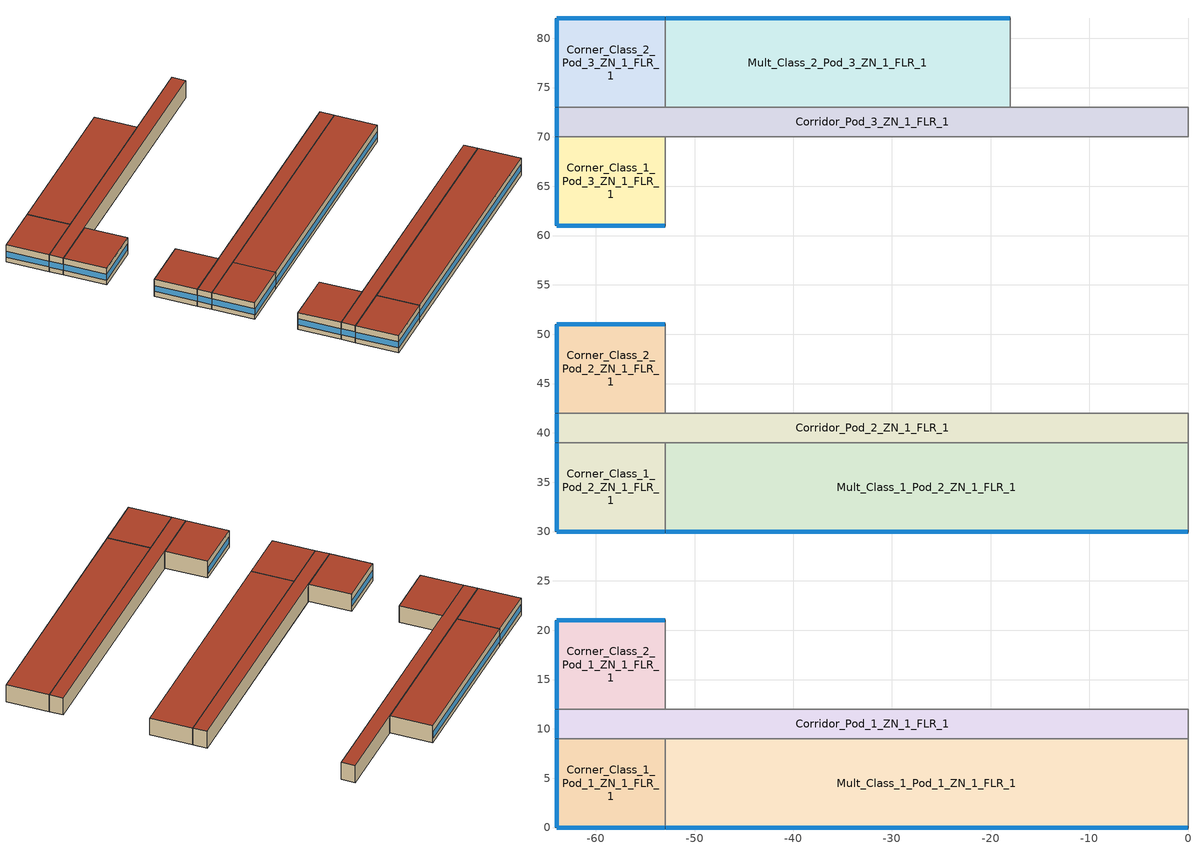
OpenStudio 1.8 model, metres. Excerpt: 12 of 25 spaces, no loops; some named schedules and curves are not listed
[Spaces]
Corridor_Pod_2_ZN_1_FLR_1
 floor ground: 0,42 0,39 -64,39 -64,42 z0
 wall outside: -64,42 -64,39 z0:4
 wall to Corner_Class_2_Pod_2_ZN_1_FLR_1: -53,42 -64,42 z0:4
 wall to Main_Corridor_ZN_1_FLR_1: 0,39 0,42 z0:4
 wall to Mult_Class_1_Pod_2_ZN_1_FLR_1: -53,39 0,39 z0:4
 wall to Corner_Class_1_Pod_2_ZN_1_FLR_1: -64,39 -53,39 z0:4
 wall to Mult_Class_2_Pod_2_ZN_1_FLR_1: 0,42 -53,42 z0:4
 window: -64,41.95 -64,39.05 z1.1:2.55
 roof outside: 0,39 0,42 -64,42 -64,39 z4
Corner_Class_2_Pod_2_ZN_1_FLR_1
 floor ground: -53,51 -53,42 -64,42 -64,51 z0
 wall outside: -53,51 -64,51 -64,42 z0:4
 wall to Mult_Class_2_Pod_2_ZN_1_FLR_1: -53,42 -53,51 z0:4
 window: -53.05,51 -63.95,51 z1.1:2.51; -64,50.95 -64,42.05 z1.1:2.52
 roof outside: -53,42 -53,51 -64,51 -64,42 z4
Corridor_Pod_3_ZN_1_FLR_1
 floor ground: 0,73 0,70 -64,70 -64,73 z0
 wall outside: -64,73 -64,70 z0:4
 wall to Mult_Class_2_Pod_3_ZN_1_FLR_1: -18,73 -53,73 z0:4
 wall to Corner_Class_2_Pod_3_ZN_1_FLR_1: -53,73 -64,73 z0:4
 wall to Computer_Class_ZN_1_FLR_1: 0,73 -18,73 z0:4
 wall to Library_Media_Center_ZN_1_FLR_1: 0,70 0,73 z0:4
 wall to Mult_Class_1_Pod_3_ZN_1_FLR_1: -53,70 0,70 z0:4
 wall to Corner_Class_1_Pod_3_ZN_1_FLR_1: -64,70 -53,70 z0:4
 window: -64,72.95 -64,70.05 z1.1:2.55
 roof outside: 0,70 0,73 -64,73 -64,70 z4
Mult_Class_1_Pod_1_ZN_1_FLR_1
 floor ground: 0,9 0,0 -53,0 -53,9 z0
 wall outside: -53,0 0,0 z0:4
 wall to Lobby_ZN_1_FLR_1: 0,0 0,9 z0:4
 wall to Corridor_Pod_1_ZN_1_FLR_1: 0,9 -53,9 z0:4
 wall to Corner_Class_1_Pod_1_ZN_1_FLR_1: -53,9 -53,0 z0:4
 window: -52.95,0 -0.05,0 z1.1:2.5
 roof outside: 0,0 0,9 -53,9 -53,0 z4
Mult_Class_1_Pod_2_ZN_1_FLR_1
 floor ground: 0,39 0,30 -53,30 -53,39 z0
 wall outside: -53,30 0,30 z0:4
 wall to Corner_Class_1_Pod_2_ZN_1_FLR_1: -53,39 -53,30 z0:4
 wall to Main_Corridor_ZN_1_FLR_1: 0,30 0,39 z0:4
 window: -52.95,30 -0.05,30 z1.1:2.5
 roof outside: 0,30 0,39 -53,39 -53,30 z4
Corner_Class_2_Pod_3_ZN_1_FLR_1
 floor ground: -53,82 -53,73 -64,73 -64,82 z0
 wall outside: -53,82 -64,82 -64,73 z0:4
 wall to Mult_Class_2_Pod_3_ZN_1_FLR_1: -53,73 -53,82 z0:4
 window: -64,81.95 -64,73.05 z1.1:2.52; -53.05,82 -63.95,82 z1.1:2.51
 roof outside: -53,73 -53,82 -64,82 -64,73 z4
Corner_Class_2_Pod_1_ZN_1_FLR_1
 floor ground: -53,21 -53,12 -64,12 -64,21 z0
 wall outside: -53,21 -64,21 -64,12 z0:4
 wall to Mult_Class_2_Pod_1_ZN_1_FLR_1: -53,12 -53,21 z0:4
 wall to Corridor_Pod_1_ZN_1_FLR_1: -64,12 -53,12 z0:4
 window: -53.05,21 -63.95,21 z1.1:2.51; -64,20.95 -64,12.05 z1.1:2.52
 roof outside: -53,12 -53,21 -64,21 -64,12 z4
Corridor_Pod_1_ZN_1_FLR_1
 floor ground: 0,12 0,9 -64,9 -64,12 z0
 wall outside: -64,12 -64,9 z0:4
 wall to Corner_Class_1_Pod_1_ZN_1_FLR_1: -64,9 -53,9 z0:4
 wall to Main_Corridor_ZN_1_FLR_1: 0,9 0,12 z0:4
 wall to Mult_Class_2_Pod_1_ZN_1_FLR_1: 0,12 -53,12 z0:4
 window: -64,11.95 -64,9.05 z1.1:2.55
 roof outside: 0,9 0,12 -64,12 -64,9 z4
Corner_Class_1_Pod_3_ZN_1_FLR_1
 floor ground: -53,70 -53,61 -64,61 -64,70 z0
 wall outside: -64,70 -64,61 -53,61 z0:4
 wall to Mult_Class_1_Pod_3_ZN_1_FLR_1: -53,61 -53,70 z0:4
 window: -64,69.95 -64,61.05 z1.1:2.52; -63.95,61 -53.05,61 z1.1:2.51
 roof outside: -53,61 -53,70 -64,70 -64,61 z4
Mult_Class_2_Pod_3_ZN_1_FLR_1
 floor ground: -18,82 -18,73 -53,73 -53,82 z0
 wall outside: -18,82 -53,82 z0:4
 wall to Computer_Class_ZN_1_FLR_1: -18,73 -18,82 z0:4
 window: -18.05,82 -52.95,82 z1.1:2.5
 roof outside: -18,73 -18,82 -53,82 -53,73 z4
Corner_Class_1_Pod_2_ZN_1_FLR_1
 floor ground: -53,39 -53,30 -64,30 -64,39 z0
 wall outside: -64,39 -64,30 -53,30 z0:4
 window: -64,38.95 -64,30.05 z1.1:2.52; -63.95,30 -53.05,30 z1.1:2.51
 roof outside: -53,30 -53,39 -64,39 -64,30 z4
Corner_Class_1_Pod_1_ZN_1_FLR_1
 floor ground: -53,9 -53,0 -64,0 -64,9 z0
 wall outside: -64,9 -64,0 -53,0 z0:4
 window: -63.95,0 -53.05,0 z1.1:2.51; -64,8.95 -64,0.05 z1.1:2.52
 roof outside: -53,0 -53,9 -64,9 -64,0 z4
[Site]
Houston Bush Intercontinental_TX_USA: Latitude {deg}=30; Longitude {deg}=-95.37; Time Zone {hr}=-6; Elevation {m}=29; Terrain=City
[Building]
90.1-2007-PrimarySchool-ASHRAE 169-2006-2A created: 2015-08-18 13:33:32 -0600: North Axis {deg}=0; Default Construction Set=90.1-2007 - PriSchl - ASHRAE 169-2006-2A
[Site:GroundTemperature:BuildingSurface]
20.78, 20.74, 20.81, 20.87, 20.95, 23.19, 23.53, 23.6, 23.61, 21.33, 21.02, 20.85
[Site:WaterMainsTemperature]
Calculation Method=Correlation; Annual Average Outdoor Air Temperature {C}=20.3167; Maximum Difference In Monthly Average Outdoor Air Temperatures {deltaC}=17.8
[SizingPeriod:DesignDay] Barometric Pressure {Pa}=100977; Sky Clearness=0; Rain Indicator=0; Snow Indicator=0; Day of Month=21; Daylight Saving Time Indicator=0; Humidity Indicating Type=Wetbulb; Dry-Bulb Temperature Range Modifier Type=DefaultMultipliers
Name | Maximum Dry-Bulb Temperature {C} | Daily Dry-Bulb Temperature Range {deltaC} | Humidity Indicating Conditions at Maximum Dry-Bulb {BasedOnField A3} | Wind Speed {m/s} | Wind Direction {deg} | Month | Day Type | Solar Model Indicator | ASHRAE Taub | ASHRAE Taud
Houston Bush Intercontinental Ann Clg .4% Condns DB=>MWB | 36 | 10.1 | 24.8 | 3.5 | 170 | 7 | SummerDesignDay | ASHRAETau | 0.499 | 1.97
Houston Bush Intercontinental Ann Htg 99.6% Condns DB | -1.6 | 0 | -1.6 | 2.8 | 0 | 1 | WinterDesignDay | ASHRAEClearSky
[Material:NoMass] Thermal Absorptance=0.9; Solar Absorptance=0.7
Name | Roughness | Thermal Resistance {m2-K/W} | Visible Absorptance
CP02 CARPET PAD | VeryRough | 0.21648 | 0.8
Typical Insulation R-6.78 | Smooth | 1.19347 | 0.7
Typical Carpet Pad | Smooth | 0.21648 | 0.8
Typical Insulation R-5.89 | Smooth | 1.03652 | 0.7
Typical Insulation R-19.72 | Smooth | 3.4722 | 0.7
Typical Insulation R-0.58 | Smooth | 0.101875 | 0.7
Typical Insulation | Smooth | 0.0282222 | 0.7
[Material]
Name | Roughness | Thickness {m} | Conductivity {W/m-K} | Density {kg/m3} | Specific Heat {J/kg-K} | Thermal Absorptance | Solar Absorptance | Visible Absorptance
100mm Normalweight concrete floor | MediumSmooth | 0.1016 | 2.31 | 2322 | 832
G01 13mm gypsum board | Smooth | 0.0127 | 0.16 | 800 | 1090 | 0.9 | 0.7 | 0.5
4 in. Normalweight Concrete Floor | MediumRough | 0.1016 | 2.31 | 2322 | 832 | 0.9 | 0.7 | 0.7
25mm Stucco | Smooth | 0.0254 | 0.72 | 1856 | 840 | 0.9 | 0.7 | 0.7
5/8 in. Gypsum Board | MediumSmooth | 0.0159 | 0.16 | 800 | 1090 | 0.9 | 0.7 | 0.7
Roof Membrane - Highly Reflective | VeryRough | 0.0095 | 0.16 | 1121.29 | 1460 | 0.75 | 0.45 | 0.7
Metal Roof Surface; F08 Metal surface | Smooth | 0.0008 | 45.28 | 7824 | 500 | 0.9 | 0.7 | 0.7
6 in. Normalweight Concrete Floor | MediumRough | 0.1524 | 2.31 | 2322 | 832 | 0.9 | 0.7 | 0.7
8 in. Concrete Block Basement Wall | MediumRough | 0.2032 | 1.326 | 1842 | 912 | 0.9 | 0.7 | 0.7
G05 25mm wood | MediumSmooth | 0.0254 | 0.15 | 608 | 1630 | 0.9 | 0.5 | 0.5
Std Wood 6inch | MediumSmooth | 0.15 | 0.12 | 540 | 1210 | 0.9 | 0.7 | 0.7
[Construction]
Typical Insulated Exterior Mass Floor R-9.35: Typical Insulation R-6.78, 4 in. Normalweight Concrete Floor, Typical Carpet Pad
Typical Insulated Steel Framed Exterior Wall R-8.06: 25mm Stucco, 5/8 in. Gypsum Board, Typical Insulation R-5.89, 5/8 in. Gypsum Board
Typical IEAD Roof - Highly Reflective R-20.83: Roof Membrane - Highly Reflective, Typical Insulation R-19.72, Metal Roof Surface
Typical Interior Floor: 100mm Normalweight concrete floor, CP02 CARPET PAD
Typical Interior Wall: G01 13mm gypsum board, G01 13mm gypsum board
Typical Interior Ceiling: CP02 CARPET PAD, 100mm Normalweight concrete floor
Typical Insulated Carpeted 6in Slab Floor: 6 in. Normalweight Concrete Floor, Typical Carpet Pad
Typical Insulated Basement Mass Wall: 8 in. Concrete Block Basement Wall
U 0.72 SHGC 0.25 Sgl Ref-B-M Tint 6mm: REF B TINT MID 6MM
Typical Insulated Metal Door R-1.43: F08 Metal surface, Typical Insulation R-0.58
Typical Overhead Door: Typical Insulation
U 1.98 SHGC 0.36 Sgl Ref-B-H Clr 6mm: REF B CLEAR HI 6MM
Typical Interior Window: Clear 3mm
Typical Interior Door; Typical Interior Partition: G05 25mm wood
InteriorFurnishings: Std Wood 6inch
[DefaultConstructionSet]
90.1-2007 - PriSchl - ASHRAE 169-2006-2A: Default Exterior Surface Constructions=Default Surface Constructions 1; Default Interior Surface Constructions=Default Surface Constructions 2; Default Ground Contact Surface Constructions=Default Surface Constructions 3; Default Exterior SubSurface Constructions=Default Sub Surface Constructions 1; Default Interior SubSurface Constructions=Default Sub Surface Constructions 2; Interior Partition Construction=Typical Interior Partition
[DefaultSurfaceConstructions]
Name | Floor Construction | Wall Construction | Roof Ceiling Construction
Default Surface Constructions 1 | Typical Insulated Exterior Mass Floor R-9.35 | Typical Insulated Steel Framed Exterior Wall R-8.06 | Typical IEAD Roof - Highly Reflective R-20.83
Default Surface Constructions 2 | Typical Interior Floor | Typical Interior Wall | Typical Interior Ceiling
Default Surface Constructions 3 | Typical Insulated Carpeted 6in Slab Floor | Typical Insulated Basement Mass Wall
[DefaultSubSurfaceConstructions]
Name | Fixed Window Construction | Operable Window Construction | Door Construction | Overhead Door Construction | Skylight Construction | Tubular Daylight Dome Construction | Tubular Daylight Diffuser Construction
Default Sub Surface Constructions 1 | U 0.72 SHGC 0.25 Sgl Ref-B-M Tint 6mm | U 0.72 SHGC 0.25 Sgl Ref-B-M Tint 6mm | Typical Insulated Metal Door R-1.43 | Typical Overhead Door | U 1.98 SHGC 0.36 Sgl Ref-B-H Clr 6mm | Typical Interior Window | Typical Interior Window
Default Sub Surface Constructions 2 | Typical Interior Window | Typical Interior Window | Typical Interior Door
[WindowMaterial:Glazing] Optical Data Type=SpectralAverage; Infrared Transmittance at Normal Incidence=0; Front Side Infrared Hemispherical Emissivity=0.84; Conductivity {W/m-K}=0.9; Dirt Correction Factor for Solar and Visible Transmittance=1; Solar Diffusing=No
Name | Thickness {m} | Solar Transmittance at Normal Incidence | Front Side Solar Reflectance at Normal Incidence | Back Side Solar Reflectance at Normal Incidence | Visible Transmittance at Normal Incidence | Front Side Visible Reflectance at Normal Incidence | Back Side Visible Reflectance at Normal Incidence | Back Side Infrared Hemispherical Emissivity
REF B TINT MID 6MM | 0.006 | 0.1 | 0.11 | 0.41 | 0.13 | 0.1 | 0.32 | 0.45
REF B CLEAR HI 6MM | 0.006 | 0.24 | 0.16 | 0.32 | 0.3 | 0.16 | 0.29 | 0.6
Clear 3mm | 0.003 | 0.837 | 0.075 | 0.075 | 0.898 | 0.081 | 0.081 | 0.84
[Space] Part of Total Floor Area=Yes
Name | Space Type | Thermal Zone
Corner_Class_2_Pod_3_ZN_1_FLR_1 | 90.1-2007 - PriSchl - Classroom | Corner_Class_2_Pod_3_ZN_1_FLR_1 ZN
Corridor_Pod_2_ZN_1_FLR_1 | 90.1-2007 - PriSchl - Corridor | Corridor_Pod_2_ZN_1_FLR_1 ZN
Corridor_Pod_1_ZN_1_FLR_1 | 90.1-2007 - PriSchl - Corridor | Corridor_Pod_1_ZN_1_FLR_1 ZN
Mult_Class_1_Pod_2_ZN_1_FLR_1 | 90.1-2007 - PriSchl - Classroom | Mult_Class_1_Pod_2_ZN_1_FLR_1 ZN
Corner_Class_2_Pod_2_ZN_1_FLR_1 | 90.1-2007 - PriSchl - Classroom | Corner_Class_2_Pod_2_ZN_1_FLR_1 ZN
Mult_Class_1_Pod_1_ZN_1_FLR_1 | 90.1-2007 - PriSchl - Classroom | Mult_Class_1_Pod_1_ZN_1_FLR_1 ZN
Corner_Class_1_Pod_1_ZN_1_FLR_1 | 90.1-2007 - PriSchl - Classroom | Corner_Class_1_Pod_1_ZN_1_FLR_1 ZN
Corridor_Pod_3_ZN_1_FLR_1 | 90.1-2007 - PriSchl - Corridor | Corridor_Pod_3_ZN_1_FLR_1 ZN
Corner_Class_2_Pod_1_ZN_1_FLR_1 | 90.1-2007 - PriSchl - Classroom | Corner_Class_2_Pod_1_ZN_1_FLR_1 ZN
Corner_Class_1_Pod_3_ZN_1_FLR_1 | 90.1-2007 - PriSchl - Classroom | Corner_Class_1_Pod_3_ZN_1_FLR_1 ZN
Corner_Class_1_Pod_2_ZN_1_FLR_1 | 90.1-2007 - PriSchl - Classroom | Corner_Class_1_Pod_2_ZN_1_FLR_1 ZN
Mult_Class_2_Pod_3_ZN_1_FLR_1 | 90.1-2007 - PriSchl - Classroom | Mult_Class_2_Pod_3_ZN_1_FLR_1 ZN
[SpaceType] Standards Building Type=PrimarySchool
Name | Default Schedule Set | Design Specification Outdoor Air Object | Standards Space Type
90.1-2007 - PriSchl - Classroom | 90.1-2007 - PriSchl - Classroom Schedule Set | 90.1-2007 - PriSchl - Classroom Ventilation | Classroom
90.1-2007 - PriSchl - Corridor | 90.1-2007 - PriSchl - Corridor Schedule Set | 90.1-2007 - PriSchl - Corridor Ventilation | Corridor
[DefaultScheduleSet] Electric Equipment Schedule=SchoolPrimary BLDG_EQUIP_SCH; Infiltration Schedule=SchoolPrimary INFIL_SCH_PNNL
Name | Number of People Schedule | People Activity Level Schedule | Lighting Schedule
90.1-2007 - PriSchl - Classroom Schedule Set | SchoolPrimary BLDG_LIGHT_CLASSROOM_SCH | SchoolPrimary ACTIVITY_SCH | SchoolPrimary BLDG_LIGHT_CLASSROOM_SCH
90.1-2007 - PriSchl - Corridor Schedule Set |  |  | SchoolPrimary BLDG_LIGHT_CORRIDOR_SCH
[Lights:Definition] Design Level Calculation Method=Watts/Area; Fraction Radiant=0.37; Fraction Visible=0.2; Return Air Fraction=0
Name | Watts per Space Floor Area {W/m2}
90.1-2007 - PriSchl - Classroom Lights Definition | 15.0695
90.1-2007 - PriSchl - Corridor Lights Definition | 5.38196
[Lights]
Name | Lights Definition | Space or SpaceType
90.1-2007 - PriSchl - Classroom Lights | 90.1-2007 - PriSchl - Classroom Lights Definition | 90.1-2007 - PriSchl - Classroom
90.1-2007 - PriSchl - Corridor Lights | 90.1-2007 - PriSchl - Corridor Lights Definition | 90.1-2007 - PriSchl - Corridor
[DesignSpecification:OutdoorAir] Outdoor Air Method=Sum
Name | Outdoor Air Flow per Person {m3/s-person} | Outdoor Air Flow per Floor Area {m3/s-m2}
90.1-2007 - PriSchl - Classroom Ventilation | 0.00471947 | 0.0006096
90.1-2007 - PriSchl - Corridor Ventilation |  | 0.0003048
[ElectricEquipment:Definition] Design Level Calculation Method=Watts/Area; Fraction Latent=0; Fraction Radiant=0.5; Fraction Lost=0
Name | Watts per Space Floor Area {W/m2}
90.1-2007 - PriSchl - Classroom Electric Equipment Definition | 10.9792
90.1-2007 - PriSchl - Corridor Electric Equipment Definition | 2.90626
[ElectricEquipment]
Name | Electric Equipment Definition | Space or SpaceType
90.1-2007 - PriSchl - Classroom Electric Equipment | 90.1-2007 - PriSchl - Classroom Electric Equipment Definition | 90.1-2007 - PriSchl - Classroom
90.1-2007 - PriSchl - Corridor Electric Equipment | 90.1-2007 - PriSchl - Corridor Electric Equipment Definition | 90.1-2007 - PriSchl - Corridor
[ThermostatSetpoint:DualSetpoint] Heating Setpoint Temperature Schedule=SchoolPrimary HTGSETP_SCH_NO_OPTIMUM; Cooling Setpoint Temperature Schedule=SchoolPrimary CLGSETP_SCH_NO_OPTIMUM
90.1-2007 - PriSchl - Classroom Thermostat; 90.1-2007 - PriSchl - Corridor Thermostat
[People:Definition]
90.1-2007 - PriSchl - Classroom People Definition: Number of People Calculation Method=People/Area; People per Space Floor Area {person/m2}=0.269098; Fraction Radiant=0.3
[People]
90.1-2007 - PriSchl - Classroom People: People Definition=90.1-2007 - PriSchl - Classroom People Definition; Space or SpaceType=90.1-2007 - PriSchl - Classroom
[SpaceInfiltration:DesignFlowRate] Design Flow Rate Calculation Method=Flow/ExteriorArea; Constant Term Coefficient=0; Temperature Term Coefficient=0; Velocity Term Coefficient=0.224; Velocity Squared Term Coefficient=0
Name | Space or SpaceType | Flow per Exterior Surface Area {m3/s-m2}
Corner_Class_1_Pod_1_ZN_1_FLR_1 Infiltration | Corner_Class_1_Pod_1_ZN_1_FLR_1 | 0.000458204
Corner_Class_1_Pod_2_ZN_1_FLR_1 Infiltration | Corner_Class_1_Pod_2_ZN_1_FLR_1 | 0.000458204
Corner_Class_1_Pod_3_ZN_1_FLR_1 Infiltration | Corner_Class_1_Pod_3_ZN_1_FLR_1 | 0.000458204
Corner_Class_2_Pod_1_ZN_1_FLR_1 Infiltration | Corner_Class_2_Pod_1_ZN_1_FLR_1 | 0.000458204
Corner_Class_2_Pod_2_ZN_1_FLR_1 Infiltration | Corner_Class_2_Pod_2_ZN_1_FLR_1 | 0.000458204
Corner_Class_2_Pod_3_ZN_1_FLR_1 Infiltration | Corner_Class_2_Pod_3_ZN_1_FLR_1 | 0.000458204
Corridor_Pod_1_ZN_1_FLR_1 Infiltration | Corridor_Pod_1_ZN_1_FLR_1 | 6.03078e-05
Corridor_Pod_2_ZN_1_FLR_1 Infiltration | Corridor_Pod_2_ZN_1_FLR_1 | 6.03078e-05
Corridor_Pod_3_ZN_1_FLR_1 Infiltration | Corridor_Pod_3_ZN_1_FLR_1 | 6.03078e-05
Mult_Class_1_Pod_1_ZN_1_FLR_1 Infiltration | Mult_Class_1_Pod_1_ZN_1_FLR_1 | 0.000315456
Mult_Class_1_Pod_2_ZN_1_FLR_1 Infiltration | Mult_Class_1_Pod_2_ZN_1_FLR_1 | 0.000315456
Mult_Class_2_Pod_3_ZN_1_FLR_1 Infiltration | Mult_Class_2_Pod_3_ZN_1_FLR_1 | 0.000315456
[InternalMass:Definition]
Internal Mass Definition 1: Construction=InteriorFurnishings; Design Level Calculation Method=SurfaceArea/Area; Surface Area per Space Floor Area=2
[InternalMass] Internal Mass Definition=Internal Mass Definition 1
Name | Space or SpaceType
Corner_Class_1_Pod_1_ZN_1_FLR_1 Mass | Corner_Class_1_Pod_1_ZN_1_FLR_1
Mult_Class_1_Pod_1_ZN_1_FLR_1 Mass | Mult_Class_1_Pod_1_ZN_1_FLR_1
Corridor_Pod_1_ZN_1_FLR_1 Mass | Corridor_Pod_1_ZN_1_FLR_1
Corner_Class_2_Pod_1_ZN_1_FLR_1 Mass | Corner_Class_2_Pod_1_ZN_1_FLR_1
Mult_Class_1_Pod_2_ZN_1_FLR_1 Mass | Mult_Class_1_Pod_2_ZN_1_FLR_1
Corridor_Pod_2_ZN_1_FLR_1 Mass | Corridor_Pod_2_ZN_1_FLR_1
Corner_Class_2_Pod_2_ZN_1_FLR_1 Mass | Corner_Class_2_Pod_2_ZN_1_FLR_1
Corner_Class_1_Pod_2_ZN_1_FLR_1 Mass | Corner_Class_1_Pod_2_ZN_1_FLR_1
Corner_Class_1_Pod_3_ZN_1_FLR_1 Mass | Corner_Class_1_Pod_3_ZN_1_FLR_1
Corridor_Pod_3_ZN_1_FLR_1 Mass | Corridor_Pod_3_ZN_1_FLR_1
Corner_Class_2_Pod_3_ZN_1_FLR_1 Mass | Corner_Class_2_Pod_3_ZN_1_FLR_1
Mult_Class_2_Pod_3_ZN_1_FLR_1 Mass | Mult_Class_2_Pod_3_ZN_1_FLR_1
[ThermalZone] Use Ideal Air Loads=No
Name | Thermostat
Mult_Class_1_Pod_2_ZN_1_FLR_1 ZN; Corner_Class_2_Pod_1_ZN_1_FLR_1 ZN; Corner_Class_1_Pod_2_ZN_1_FLR_1 ZN; Mult_Class_2_Pod_3_ZN_1_FLR_1 ZN; Corner_Class_1_Pod_3_ZN_1_FLR_1 ZN; Corner_Class_2_Pod_3_ZN_1_FLR_1 ZN; Corner_Class_1_Pod_1_ZN_1_FLR_1 ZN; Corner_Class_2_Pod_2_ZN_1_FLR_1 ZN; Mult_Class_1_Pod_1_ZN_1_FLR_1 ZN | 90.1-2007 - PriSchl - Classroom Thermostat
Corridor_Pod_2_ZN_1_FLR_1 ZN; Corridor_Pod_1_ZN_1_FLR_1 ZN; Corridor_Pod_3_ZN_1_FLR_1 ZN | 90.1-2007 - PriSchl - Corridor Thermostat
[AvailabilityManager:Scheduled] Schedule=SchoolPrimary HVACOperationSchd
Availability Manager Scheduled 1; Availability Manager Scheduled 2; Availability Manager Scheduled 3; Availability Manager Scheduled 4; Availability Manager Scheduled 5; Availability Manager Scheduled 6; Availability Manager Scheduled 7
[AvailabilityManager:NightCycle] Control Type=CycleOnAny
Availability Manager Night Cycle 1; Availability Manager Night Cycle 2; Availability Manager Night Cycle 3; Availability Manager Night Cycle 4; Availability Manager Night Cycle 5; Availability Manager Night Cycle 6; Availability Manager Night Cycle 7
[Controller:WaterCoil] Action=Normal; Controller Convergence Tolerance {deltaC}=0.0001; Minimum Actuated Flow {m3/s}=0
Controller Water Coil 1; Controller Water Coil 2; Controller Water Coil 3; Controller Water Coil 4; Controller Water Coil 5; Controller Water Coil 6; Controller Water Coil 7; Controller Water Coil 8; Controller Water Coil 9; Controller Water Coil 10; Controller Water Coil 11; Controller Water Coil 12; Controller Water Coil 13; Controller Water Coil 14; Controller Water Coil 15; Controller Water Coil 16; Controller Water Coil 17; Controller Water Coil 18; Controller Water Coil 19; Controller Water Coil 20; Controller Water Coil 21; Controller Water Coil 22; Controller Water Coil 23; Controller Water Coil 24; Controller Water Coil 25; Controller Water Coil 26
[Refrigeration:Compressor] Rated Return Gas Temperature {C}=18.3; Rated Subcooling {deltaC}=0
Name | Refrigeration Compressor Power Curve | Refrigeration Compressor Capacity Curve
Refrigeration Compressor 1 | Refrigeration Compressor Power Curve | Refrigeration Compressor Capacity Curve
Refrigeration Compressor 2 | Refrigeration Compressor Power Curve 1 | Refrigeration Compressor Capacity Curve 1
[Exterior:Lights:Definition]
Name | Design Level {W}
Occ Sensing Exterior Lights Def | 3340.3
NonDimming Exterior Lights Def | 150.48
[Exterior:Lights] Control Option=AstronomicalClock
Name | Exterior Lights Definition | Schedule
Occ Sensing Exterior Lights Def | Occ Sensing Exterior Lights Def | SchoolPrimary Exterior_lighting_schedule_b
NonDimming Exterior Lights Def | NonDimming Exterior Lights Def | SchoolPrimary Exterior_lighting_schedule_a
[Schedule:Ruleset]
Name | Default Day Schedule | Summer Design Day Schedule | Winter Design Day Schedule
SchoolPrimary HTGSETP_SCH_NO_OPTIMUM | SchoolPrimary HTGSETP_SCH_NO_OPTIMUM Default | SchoolPrimary HTGSETP_SCH_NO_OPTIMUM Summer Design Day | SchoolPrimary HTGSETP_SCH_NO_OPTIMUM Winter Design Day
SchoolPrimary CLGSETP_SCH_NO_OPTIMUM | SchoolPrimary CLGSETP_SCH_NO_OPTIMUM Default | SchoolPrimary CLGSETP_SCH_NO_OPTIMUM Summer Design Day | SchoolPrimary CLGSETP_SCH_NO_OPTIMUM Winter Design Day
SchoolPrimary BLDG_LIGHT_CLASSROOM_SCH | SchoolPrimary BLDG_LIGHT_CLASSROOM_SCH Default | SchoolPrimary BLDG_LIGHT_CLASSROOM_SCH Summer Design Day | SchoolPrimary BLDG_LIGHT_CLASSROOM_SCH Winter Design Day
SchoolPrimary Exterior_lighting_schedule_b | SchoolPrimary Exterior_lighting_schedule_b Default | SchoolPrimary Exterior_lighting_schedule_b Summer Design Day | SchoolPrimary Exterior_lighting_schedule_b Winter Design Day
SchoolPrimary Exterior_lighting_schedule_a | SchoolPrimary Exterior_lighting_schedule_a Default | SchoolPrimary Exterior_lighting_schedule_a Summer Design Day | SchoolPrimary Exterior_lighting_schedule_a Winter Design Day
